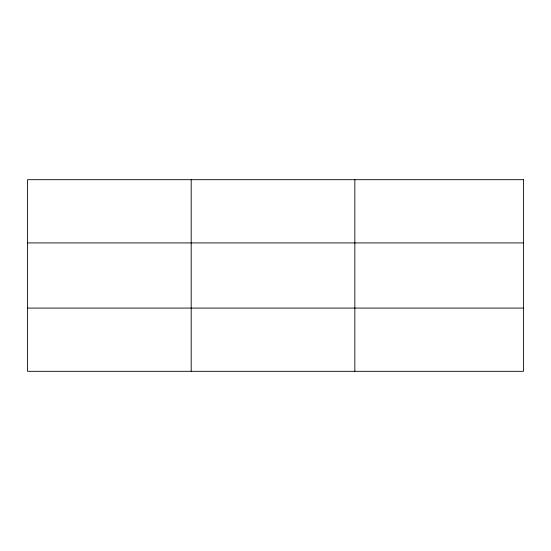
<?xml version="1.0" encoding="UTF-8"?>
<svg xmlns="http://www.w3.org/2000/svg" width="551" height="551" viewBox="0 0 551 551"><rect width="100%" height="100%" fill="white"/><g stroke="black" fill="none" stroke-linecap="round" stroke-linejoin="round"><path stroke-width="0.83" d="M191.197 371.319L191.197 179.681M354.844 371.319L354.844 179.681M27.55 242.922L523.45 242.922M27.55 308.078L523.45 308.078M523.45 179.681L523.45 371.319L27.55 371.319L27.55 179.681L523.45 179.681"/></g></svg>
